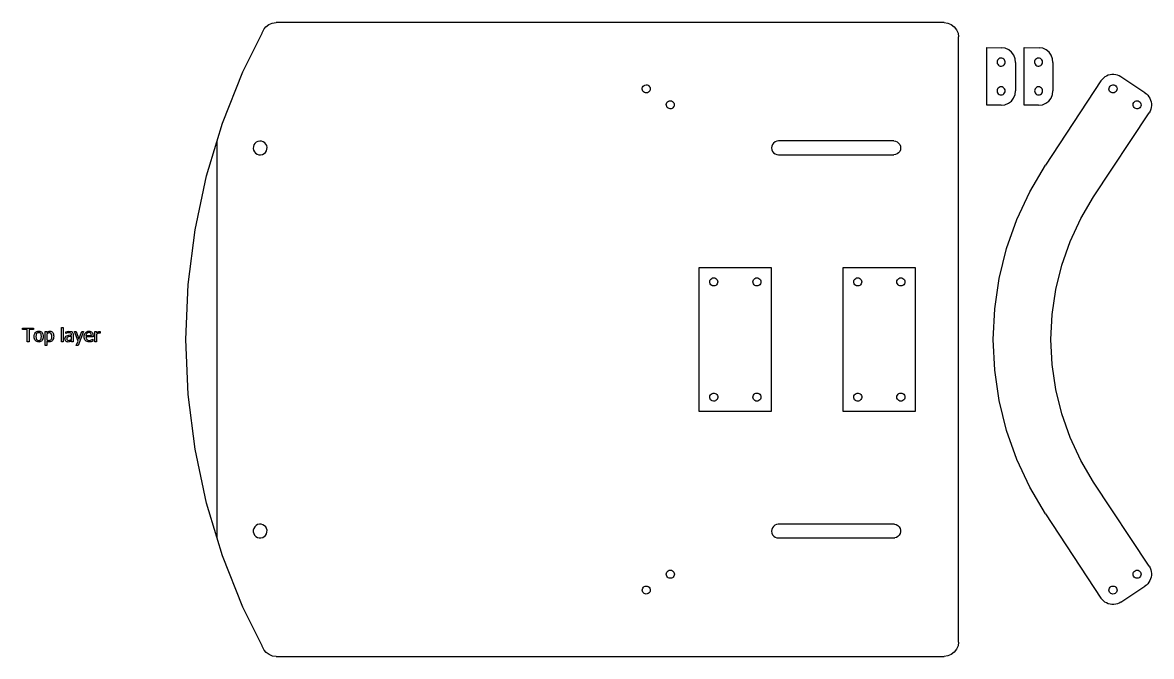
# Model space of a CAD drawing. Extents: x -272 to 362, y -437 to 464.
# Drawn here: x -249.5 to 142.5, y -232.8 to -12.8 of the extents above; entities that cross this region are included whole.
import ezdxf

# ---------------------------------------------------------------- set-up
doc = ezdxf.new("R2010")
doc.units = 0
doc.layers.get('0').update_dxf_attribs({"linetype": 'CONTINUOUS'})

msp = doc.modelspace()

# ---------------------------------------------------------------- linework, layer by layer
for p, q in [((-166.31, -16.4), (-165.61, -14.99)), ((-165.61, -14.99), (-165.07, -14.29)), ((-165.07, -14.29), (-164.03, -13.49)), ((-164.03, -13.49), (-162.83, -12.99)), ((-162.83, -12.99), (-161.53, -12.82)), ((70.47, -12.82), (-161.53, -12.82)), ((70.47, -12.82), (71.76, -12.99)), ((71.76, -12.99), (72.97, -13.49)), ((72.97, -13.49), (74, -14.29)), ((74, -14.29), (74.8, -15.32)), ((74.8, -15.32), (75.3, -16.53)), ((-173.04, -29.95), (-166.36, -16.53)), ((-166.36, -16.53), (-166.31, -16.4)), ((75.3, -16.53), (75.47, -17.82)), ((75.47, -227.82), (75.47, -17.82)), ((85.26, -21.52), (90.42, -21.53)), ((85.26, -41.52), (85.26, -21.52)), ((91.71, -21.74), (90.42, -21.53)), ((92.9, -22.28), (91.71, -21.74)), ((93.91, -23.1), (92.9, -22.28)), ((94.67, -24.16), (93.91, -23.1)), ((98.28, -21.52), (103.44, -21.53)), ((98.28, -41.52), (98.28, -21.52)), ((104.73, -21.74), (103.44, -21.53)), ((105.92, -22.28), (104.73, -21.74)), ((106.93, -23.1), (105.92, -22.28)), ((107.69, -24.16), (106.93, -23.1)), ((88.89, -26.25), (88.87, -26.62)), ((88.87, -26.62), (88.94, -26.98)), ((89.01, -25.91), (88.89, -26.25)), ((88.94, -26.98), (89.1, -27.3)), ((89.21, -25.6), (89.01, -25.91)), ((89.1, -27.3), (89.34, -27.58)), ((89.48, -25.36), (89.21, -25.6)), ((89.81, -25.2), (89.48, -25.36)), ((90.17, -25.13), (89.81, -25.2)), ((90.54, -25.15), (90.17, -25.13)), ((90.88, -25.27), (90.54, -25.15)), ((91.19, -25.47), (90.88, -25.27)), ((91.43, -25.74), (91.19, -25.47)), ((91.32, -27.45), (91.52, -27.14)), ((91.59, -26.07), (91.43, -25.74)), ((91.52, -27.14), (91.64, -26.8)), ((91.66, -26.43), (91.59, -26.07)), ((91.64, -26.8), (91.66, -26.43)), ((95.13, -25.39), (94.67, -24.16)), ((95.26, -26.68), (95.13, -25.39)), ((95.26, -26.68), (95.26, -36.5)), ((101.91, -26.25), (101.88, -26.62)), ((101.88, -26.62), (101.95, -26.98)), ((102.02, -25.91), (101.91, -26.25)), ((101.95, -26.98), (102.12, -27.3)), ((102.22, -25.6), (102.02, -25.91)), ((102.12, -27.3), (102.36, -27.58)), ((102.5, -25.36), (102.22, -25.6)), ((102.83, -25.2), (102.5, -25.36)), ((103.18, -25.13), (102.83, -25.2)), ((103.55, -25.15), (103.18, -25.13)), ((103.9, -25.27), (103.55, -25.15)), ((104.2, -25.47), (103.9, -25.27)), ((104.44, -25.74), (104.2, -25.47)), ((104.33, -27.45), (104.54, -27.14)), ((104.6, -26.07), (104.44, -25.74)), ((104.54, -27.14), (104.65, -26.8)), ((104.68, -26.43), (104.6, -26.07)), ((104.65, -26.8), (104.68, -26.43)), ((108.15, -25.39), (107.69, -24.16)), ((108.28, -26.68), (108.15, -25.39)), ((108.28, -26.68), (108.28, -36.5)), ((-180.08, -47.73), (-173.04, -29.95)), ((89.34, -27.58), (89.65, -27.78)), ((89.65, -27.78), (89.99, -27.9)), ((89.99, -27.9), (90.36, -27.92)), ((90.36, -27.92), (90.72, -27.85)), ((90.72, -27.85), (91.04, -27.69)), ((91.04, -27.69), (91.32, -27.45)), ((102.36, -27.58), (102.66, -27.78)), ((102.66, -27.78), (103.01, -27.9)), ((103.01, -27.9), (103.37, -27.92)), ((103.37, -27.92), (103.73, -27.85)), ((103.73, -27.85), (104.06, -27.69)), ((104.06, -27.69), (104.33, -27.45)), ((127.49, -31.12), (126.89, -31.37)), ((128.12, -30.95), (127.49, -31.12)), ((128.77, -30.86), (128.12, -30.95)), ((129.42, -30.85), (128.77, -30.86)), ((130.07, -30.93), (129.42, -30.85)), ((130.7, -31.1), (130.07, -30.93)), ((131.31, -31.35), (130.7, -31.1)), ((131.88, -31.67), (131.31, -31.35)), ((-34.32, -35.56), (-34.21, -35.22)), ((-34.21, -35.22), (-34, -34.92)), ((-34, -34.92), (-33.72, -34.68)), ((-33.72, -34.68), (-33.4, -34.52)), ((-33.4, -34.52), (-33.04, -34.45)), ((-33.04, -34.45), (-32.67, -34.47)), ((-32.67, -34.47), (-32.33, -34.59)), ((-32.33, -34.59), (-32.02, -34.8)), ((-32.02, -34.8), (-31.78, -35.07)), ((-31.78, -35.07), (-31.63, -35.4)), ((89.9, -35.17), (89.56, -35.31)), ((90.26, -35.12), (89.9, -35.17)), ((90.63, -35.17), (90.26, -35.12)), ((90.96, -35.31), (90.63, -35.17)), ((102.92, -35.17), (102.58, -35.31)), ((103.28, -35.12), (102.92, -35.17)), ((103.64, -35.17), (103.28, -35.12)), ((103.98, -35.31), (103.64, -35.17)), ((124.95, -33.09), (105.68, -62.32)), ((125.35, -32.57), (124.95, -33.09)), ((125.8, -32.11), (125.35, -32.57)), ((126.32, -31.7), (125.8, -32.11)), ((126.89, -31.37), (126.32, -31.7)), ((127.75, -35.56), (127.87, -35.22)), ((127.87, -35.22), (128.08, -34.92)), ((128.08, -34.92), (128.35, -34.68)), ((128.35, -34.68), (128.68, -34.52)), ((128.68, -34.52), (129.04, -34.45)), ((129.04, -34.45), (129.41, -34.47)), ((129.41, -34.47), (129.75, -34.59)), ((129.75, -34.59), (130.05, -34.8)), ((130.05, -34.8), (130.29, -35.07)), ((130.29, -35.07), (130.45, -35.4)), ((140.23, -37.18), (131.88, -31.67)), ((-34.35, -35.93), (-34.32, -35.56)), ((-34.28, -36.29), (-34.35, -35.93)), ((-34.12, -36.62), (-34.28, -36.29)), ((-33.88, -36.89), (-34.12, -36.62)), ((-33.58, -37.1), (-33.88, -36.89)), ((-33.23, -37.22), (-33.58, -37.1)), ((-32.87, -37.24), (-33.23, -37.22)), ((-32.51, -37.17), (-32.87, -37.24)), ((-32.18, -37.01), (-32.51, -37.17)), ((-31.91, -36.77), (-32.18, -37.01)), ((-31.7, -36.47), (-31.91, -36.77)), ((-31.58, -36.13), (-31.7, -36.47)), ((-31.63, -35.4), (-31.56, -35.76)), ((-31.56, -35.76), (-31.58, -36.13)), ((88.91, -36.16), (88.86, -36.52)), ((88.86, -36.52), (88.91, -36.89)), ((89.05, -35.82), (88.91, -36.16)), ((88.91, -36.89), (89.05, -37.22)), ((89.27, -35.53), (89.05, -35.82)), ((89.05, -37.22), (89.27, -37.51)), ((89.56, -35.31), (89.27, -35.53)), ((89.27, -37.51), (89.56, -37.74)), ((89.56, -37.74), (89.9, -37.88)), ((89.9, -37.88), (90.26, -37.92)), ((90.26, -37.92), (90.63, -37.88)), ((90.63, -37.88), (90.96, -37.74)), ((91.25, -35.53), (90.96, -35.31)), ((90.96, -37.74), (91.25, -37.51)), ((91.48, -35.82), (91.25, -35.53)), ((91.25, -37.51), (91.48, -37.22)), ((91.62, -36.16), (91.48, -35.82)), ((91.48, -37.22), (91.62, -36.89)), ((91.66, -36.52), (91.62, -36.16)), ((91.62, -36.89), (91.66, -36.52)), ((93.82, -40.04), (94.61, -39)), ((94.61, -39), (95.1, -37.8)), ((95.1, -37.8), (95.26, -36.5)), ((101.93, -36.16), (101.88, -36.52)), ((101.88, -36.52), (101.93, -36.89)), ((102.07, -35.82), (101.93, -36.16)), ((101.93, -36.89), (102.07, -37.22)), ((102.29, -35.53), (102.07, -35.82)), ((102.07, -37.22), (102.29, -37.51)), ((102.58, -35.31), (102.29, -35.53)), ((102.29, -37.51), (102.58, -37.74)), ((102.58, -37.74), (102.92, -37.88)), ((102.92, -37.88), (103.28, -37.92)), ((103.28, -37.92), (103.64, -37.88)), ((103.64, -37.88), (103.98, -37.74)), ((104.27, -35.53), (103.98, -35.31)), ((103.98, -37.74), (104.27, -37.51)), ((104.49, -35.82), (104.27, -35.53)), ((104.27, -37.51), (104.49, -37.22)), ((104.63, -36.16), (104.49, -35.82)), ((104.49, -37.22), (104.63, -36.89)), ((104.68, -36.52), (104.63, -36.16)), ((104.63, -36.89), (104.68, -36.52)), ((106.83, -40.04), (107.62, -39)), ((107.62, -39), (108.11, -37.8)), ((108.11, -37.8), (108.28, -36.5)), ((127.73, -35.93), (127.75, -35.56)), ((127.8, -36.29), (127.73, -35.93)), ((127.96, -36.62), (127.8, -36.29)), ((128.19, -36.89), (127.96, -36.62)), ((128.5, -37.1), (128.19, -36.89)), ((128.84, -37.22), (128.5, -37.1)), ((129.21, -37.24), (128.84, -37.22)), ((129.57, -37.17), (129.21, -37.24)), ((129.9, -37.01), (129.57, -37.17)), ((130.17, -36.77), (129.9, -37.01)), ((130.38, -36.47), (130.17, -36.77)), ((130.5, -36.13), (130.38, -36.47)), ((130.45, -35.4), (130.52, -35.76)), ((130.52, -35.76), (130.5, -36.13)), ((140.23, -37.18), (140.75, -37.57)), ((140.75, -37.57), (141.21, -38.03)), ((141.21, -38.03), (141.61, -38.55)), ((141.61, -38.55), (141.94, -39.11)), ((141.94, -39.11), (142.2, -39.71)), ((-26, -41.27), (-25.93, -40.91)), ((-25.98, -41.63), (-26, -41.27)), ((-25.86, -41.98), (-25.98, -41.63)), ((-25.93, -40.91), (-25.77, -40.58)), ((-25.65, -42.28), (-25.86, -41.98)), ((-25.77, -40.58), (-25.53, -40.3)), ((-25.38, -42.52), (-25.65, -42.28)), ((-25.53, -40.3), (-25.23, -40.1)), ((-25.05, -42.68), (-25.38, -42.52)), ((-25.23, -40.1), (-24.89, -39.98)), ((-24.69, -42.75), (-25.05, -42.68)), ((-24.89, -39.98), (-24.52, -39.95)), ((-24.32, -42.72), (-24.69, -42.75)), ((-24.52, -39.95), (-24.16, -40.02)), ((-23.98, -42.6), (-24.32, -42.72)), ((-24.16, -40.02), (-23.83, -40.18)), ((-23.68, -42.4), (-23.98, -42.6)), ((-23.83, -40.18), (-23.56, -40.42)), ((-23.44, -42.12), (-23.68, -42.4)), ((-23.56, -40.42), (-23.35, -40.72)), ((-23.28, -41.79), (-23.44, -42.12)), ((-23.35, -40.72), (-23.23, -41.07)), ((-23.21, -41.43), (-23.28, -41.79)), ((-23.23, -41.07), (-23.21, -41.43)), ((90.29, -41.52), (85.26, -41.52)), ((90.29, -41.52), (91.58, -41.35)), ((91.58, -41.35), (92.79, -40.84)), ((92.79, -40.84), (93.82, -40.04)), ((103.3, -41.52), (98.28, -41.52)), ((103.3, -41.52), (104.6, -41.35)), ((104.6, -41.35), (105.8, -40.84)), ((105.8, -40.84), (106.83, -40.04)), ((136.08, -41.27), (136.14, -40.91)), ((136.1, -41.63), (136.08, -41.27)), ((136.22, -41.98), (136.1, -41.63)), ((136.14, -40.91), (136.3, -40.58)), ((136.43, -42.28), (136.22, -41.98)), ((136.3, -40.58), (136.54, -40.3)), ((136.7, -42.52), (136.43, -42.28)), ((136.54, -40.3), (136.85, -40.1)), ((137.03, -42.68), (136.7, -42.52)), ((136.85, -40.1), (137.19, -39.98)), ((137.39, -42.75), (137.03, -42.68)), ((137.19, -39.98), (137.56, -39.95)), ((137.75, -42.72), (137.39, -42.75)), ((137.56, -39.95), (137.91, -40.02)), ((138.1, -42.6), (137.75, -42.72)), ((137.91, -40.02), (138.24, -40.18)), ((138.4, -42.4), (138.1, -42.6)), ((138.24, -40.18), (138.52, -40.42)), ((138.64, -42.12), (138.4, -42.4)), ((138.52, -40.42), (138.72, -40.72)), ((138.8, -41.79), (138.64, -42.12)), ((138.72, -40.72), (138.84, -41.07)), ((138.87, -41.43), (138.8, -41.79)), ((138.84, -41.07), (138.87, -41.43)), ((142.22, -42.93), (141.97, -43.53)), ((142.2, -39.71), (142.37, -40.34)), ((142.38, -42.29), (142.22, -42.93)), ((142.37, -40.34), (142.46, -40.99)), ((142.46, -41.65), (142.38, -42.29)), ((142.46, -40.99), (142.46, -41.65)), ((122.38, -73.32), (141.65, -44.1)), ((141.97, -43.53), (141.65, -44.1)), ((-182.03, -54.19), (-180.08, -47.73)), ((-185.61, -66.04), (-182.03, -54.19)), ((-182.03, -54.19), (-182.03, -191.45)), ((-168.84, -54.75), (-169.19, -55.27)), ((-168.38, -54.33), (-168.84, -54.75)), ((-167.82, -54.05), (-168.38, -54.33)), ((-167.2, -53.93), (-167.82, -54.05)), ((-166.58, -53.97), (-167.2, -53.93)), ((-165.98, -54.16), (-166.58, -53.97)), ((-165.46, -54.51), (-165.98, -54.16)), ((-165.04, -54.98), (-165.46, -54.51)), ((11.27, -54.62), (10.89, -55.12)), ((11.77, -54.24), (11.27, -54.62)), ((12.35, -54), (11.77, -54.24)), ((12.97, -53.92), (12.35, -54)), ((52.97, -53.92), (12.97, -53.92)), ((52.97, -53.92), (53.59, -54)), ((53.59, -54), (54.17, -54.24)), ((54.17, -54.24), (54.66, -54.62)), ((54.66, -54.62), (55.05, -55.12)), ((-169.39, -55.86), (-169.43, -56.49)), ((-169.43, -56.49), (-169.3, -57.1)), ((-169.19, -55.27), (-169.39, -55.86)), ((-169.3, -57.1), (-169.02, -57.66)), ((-169.02, -57.66), (-168.61, -58.13)), ((-168.61, -58.13), (-168.08, -58.48)), ((-168.08, -58.48), (-167.49, -58.68)), ((-167.49, -58.68), (-166.86, -58.72)), ((-166.86, -58.72), (-166.25, -58.59)), ((-166.25, -58.59), (-165.69, -58.31)), ((-165.69, -58.31), (-165.22, -57.9)), ((-165.22, -57.9), (-164.88, -57.37)), ((-164.76, -55.54), (-165.04, -54.98)), ((-164.88, -57.37), (-164.68, -56.78)), ((-164.64, -56.15), (-164.76, -55.54)), ((-164.68, -56.78), (-164.64, -56.15)), ((10.65, -55.7), (10.57, -56.32)), ((10.57, -56.32), (10.65, -56.94)), ((10.89, -55.12), (10.65, -55.7)), ((10.65, -56.94), (10.89, -57.52)), ((10.89, -57.52), (11.27, -58.02)), ((11.27, -58.02), (11.77, -58.4)), ((11.77, -58.4), (12.35, -58.64)), ((12.35, -58.64), (12.97, -58.72)), ((12.97, -58.72), (52.97, -58.72)), ((53.59, -58.64), (52.97, -58.72)), ((54.17, -58.4), (53.59, -58.64)), ((54.66, -58.02), (54.17, -58.4)), ((55.05, -57.52), (54.66, -58.02)), ((55.05, -55.12), (55.29, -55.7)), ((55.29, -56.94), (55.05, -57.52)), ((55.29, -55.7), (55.37, -56.32)), ((55.37, -56.32), (55.29, -56.94)), ((100.25, -71.51), (105.68, -62.32)), ((-189.59, -84.74), (-185.61, -66.04)), ((95.73, -81.18), (100.25, -71.51)), ((117.94, -80.84), (122.38, -73.32)), ((92.18, -91.24), (95.73, -81.18)), ((114.24, -88.75), (117.94, -80.84)), ((-191.99, -103.71), (-189.59, -84.74)), ((111.33, -96.98), (114.24, -88.75)), ((89.61, -101.6), (92.18, -91.24)), ((-14.53, -97.82), (10.47, -97.82)), ((-14.53, -147.82), (-14.53, -97.82)), ((10.47, -97.82), (10.47, -147.82)), ((35.47, -97.82), (60.47, -97.82)), ((35.47, -147.82), (35.47, -97.82)), ((60.47, -97.82), (60.47, -147.82)), ((109.24, -105.46), (111.33, -96.98)), ((-10.75, -102.12), (-10.52, -101.83)), ((-10.52, -101.83), (-10.23, -101.61)), ((-10.23, -101.61), (-9.9, -101.47)), ((-9.9, -101.47), (-9.53, -101.42)), ((-9.53, -101.42), (-9.17, -101.47)), ((-9.17, -101.47), (-8.83, -101.61)), ((-8.83, -101.61), (-8.54, -101.83)), ((-8.54, -101.83), (-8.32, -102.12)), ((4.25, -102.12), (4.48, -101.83)), ((4.48, -101.83), (4.77, -101.61)), ((4.77, -101.61), (5.1, -101.47)), ((5.1, -101.47), (5.47, -101.42)), ((5.47, -101.42), (5.83, -101.47)), ((5.83, -101.47), (6.17, -101.61)), ((6.17, -101.61), (6.46, -101.83)), ((6.46, -101.83), (6.68, -102.12)), ((39.25, -102.12), (39.48, -101.83)), ((39.48, -101.83), (39.77, -101.61)), ((39.77, -101.61), (40.1, -101.47)), ((40.1, -101.47), (40.47, -101.42)), ((40.47, -101.42), (40.83, -101.47)), ((40.83, -101.47), (41.17, -101.61)), ((41.17, -101.61), (41.46, -101.83)), ((41.46, -101.83), (41.68, -102.12)), ((54.25, -102.12), (54.48, -101.83)), ((54.48, -101.83), (54.77, -101.61)), ((54.77, -101.61), (55.1, -101.47)), ((55.1, -101.47), (55.47, -101.42)), ((55.47, -101.42), (55.83, -101.47)), ((55.83, -101.47), (56.17, -101.61)), ((56.17, -101.61), (56.46, -101.83)), ((56.46, -101.83), (56.68, -102.12)), ((88.06, -112.16), (89.61, -101.6)), ((-192.79, -122.82), (-191.99, -103.71)), ((-10.93, -102.82), (-10.89, -102.46)), ((-10.89, -103.18), (-10.93, -102.82)), ((-10.89, -102.46), (-10.75, -102.12)), ((-10.75, -103.52), (-10.89, -103.18)), ((-10.52, -103.81), (-10.75, -103.52)), ((-10.23, -104.03), (-10.52, -103.81)), ((-9.9, -104.17), (-10.23, -104.03)), ((-9.53, -104.22), (-9.9, -104.17)), ((-9.17, -104.17), (-9.53, -104.22)), ((-8.83, -104.03), (-9.17, -104.17)), ((-8.54, -103.81), (-8.83, -104.03)), ((-8.32, -103.52), (-8.54, -103.81)), ((-8.32, -102.12), (-8.18, -102.46)), ((-8.18, -103.18), (-8.32, -103.52)), ((-8.18, -102.46), (-8.13, -102.82)), ((-8.13, -102.82), (-8.18, -103.18)), ((4.07, -102.82), (4.11, -102.46)), ((4.11, -103.18), (4.07, -102.82)), ((4.11, -102.46), (4.25, -102.12)), ((4.25, -103.52), (4.11, -103.18)), ((4.48, -103.81), (4.25, -103.52)), ((4.77, -104.03), (4.48, -103.81)), ((5.1, -104.17), (4.77, -104.03)), ((5.47, -104.22), (5.1, -104.17)), ((5.83, -104.17), (5.47, -104.22)), ((6.17, -104.03), (5.83, -104.17)), ((6.46, -103.81), (6.17, -104.03)), ((6.68, -103.52), (6.46, -103.81)), ((6.68, -102.12), (6.82, -102.46)), ((6.82, -103.18), (6.68, -103.52)), ((6.82, -102.46), (6.87, -102.82)), ((6.87, -102.82), (6.82, -103.18)), ((39.07, -102.82), (39.11, -102.46)), ((39.11, -103.18), (39.07, -102.82)), ((39.11, -102.46), (39.25, -102.12)), ((39.25, -103.52), (39.11, -103.18)), ((39.48, -103.81), (39.25, -103.52)), ((39.77, -104.03), (39.48, -103.81)), ((40.1, -104.17), (39.77, -104.03)), ((40.47, -104.22), (40.1, -104.17)), ((40.83, -104.17), (40.47, -104.22)), ((41.17, -104.03), (40.83, -104.17)), ((41.46, -103.81), (41.17, -104.03)), ((41.68, -103.52), (41.46, -103.81)), ((41.68, -102.12), (41.82, -102.46)), ((41.82, -103.18), (41.68, -103.52)), ((41.82, -102.46), (41.87, -102.82)), ((41.87, -102.82), (41.82, -103.18)), ((54.07, -102.82), (54.11, -102.46)), ((54.11, -103.18), (54.07, -102.82)), ((54.11, -102.46), (54.25, -102.12)), ((54.25, -103.52), (54.11, -103.18)), ((54.48, -103.81), (54.25, -103.52)), ((54.77, -104.03), (54.48, -103.81)), ((55.1, -104.17), (54.77, -104.03)), ((55.47, -104.22), (55.1, -104.17)), ((55.83, -104.17), (55.47, -104.22)), ((56.17, -104.03), (55.83, -104.17)), ((56.46, -103.81), (56.17, -104.03)), ((56.68, -103.52), (56.46, -103.81)), ((56.68, -102.12), (56.82, -102.46)), ((56.82, -103.18), (56.68, -103.52)), ((56.82, -102.46), (56.87, -102.82)), ((56.87, -102.82), (56.82, -103.18)), ((107.97, -114.1), (109.24, -105.46)), ((87.55, -122.82), (88.06, -112.16)), ((107.55, -122.82), (107.97, -114.1)), ((-249.53, -119.4), (-249.53, -118.84)), ((-249.53, -118.84), (-245.71, -118.84)), ((-247.94, -119.4), (-249.53, -119.4)), ((-247.94, -123.6), (-247.94, -119.4)), ((-245.71, -119.4), (-247.3, -119.4)), ((-247.3, -119.4), (-247.3, -123.6)), ((-245.71, -118.84), (-245.71, -119.4)), ((-245.53, -121.81), (-245.5, -121.39)), ((-245.5, -121.39), (-245.42, -121.02)), ((-245.42, -121.02), (-245.28, -120.7)), ((-245.28, -120.7), (-245.09, -120.42)), ((-245.09, -120.42), (-244.85, -120.21)), ((-244.85, -121.21), (-244.91, -121.81)), ((-244.85, -120.21), (-244.58, -120.05)), ((-244.77, -120.97), (-244.85, -121.21)), ((-244.66, -120.78), (-244.77, -120.97)), ((-244.52, -120.64), (-244.66, -120.78)), ((-244.58, -120.05), (-244.27, -119.96)), ((-244.35, -120.53), (-244.52, -120.64)), ((-244.15, -120.47), (-244.35, -120.53)), ((-244.27, -119.96), (-243.93, -119.93)), ((-243.93, -120.45), (-244.15, -120.47)), ((-243.93, -119.93), (-243.59, -119.96)), ((-243.71, -120.47), (-243.93, -120.45)), ((-243.52, -120.53), (-243.71, -120.47)), ((-243.59, -119.96), (-243.28, -120.05)), ((-243.35, -120.64), (-243.52, -120.53)), ((-243.21, -120.78), (-243.35, -120.64)), ((-243.28, -120.05), (-243.01, -120.21)), ((-243.1, -120.97), (-243.21, -120.78)), ((-243.03, -121.21), (-243.1, -120.97)), ((-242.96, -121.81), (-243.03, -121.21)), ((-243.01, -120.21), (-242.78, -120.42)), ((-242.78, -120.42), (-242.59, -120.69)), ((-242.59, -120.69), (-242.45, -121.02)), ((-242.45, -121.02), (-242.37, -121.39)), ((-242.37, -121.39), (-242.34, -121.81)), ((-241.73, -124.91), (-241.73, -120.03)), ((-241.73, -120.03), (-241.13, -120.03)), ((-241.13, -120.03), (-241.13, -120.4)), ((-241.13, -120.4), (-240.89, -120.22)), ((-240.67, -120.61), (-241.13, -120.91)), ((-241.13, -120.91), (-241.13, -122.93)), ((-240.89, -120.22), (-240.63, -120.07)), ((-240.43, -120.53), (-240.67, -120.61)), ((-240.63, -120.07), (-240.34, -119.96)), ((-240.18, -120.5), (-240.43, -120.53)), ((-240.34, -119.96), (-240.03, -119.93)), ((-239.98, -120.52), (-240.18, -120.5)), ((-240.03, -119.93), (-239.74, -119.96)), ((-239.8, -120.59), (-239.98, -120.52)), ((-239.66, -120.69), (-239.8, -120.59)), ((-239.74, -119.96), (-239.49, -120.05)), ((-239.55, -120.84), (-239.66, -120.69)), ((-239.4, -121.24), (-239.55, -120.84)), ((-239.49, -120.05), (-239.27, -120.2)), ((-239.35, -121.78), (-239.4, -121.24)), ((-239.27, -120.2), (-239.08, -120.42)), ((-239.08, -120.42), (-238.93, -120.68)), ((-238.93, -120.68), (-238.82, -120.98)), ((-238.82, -120.98), (-238.76, -121.33)), ((-238.76, -121.33), (-238.73, -121.72)), ((-236.06, -123.6), (-236.06, -118.63)), ((-236.06, -118.63), (-235.46, -118.63)), ((-235.46, -118.63), (-235.46, -123.6)), ((-234.53, -120.11), (-234.06, -120)), ((-234.53, -120.72), (-234.53, -120.11)), ((-234.5, -120.72), (-234.53, -120.72)), ((-233.94, -120.53), (-234.5, -120.72)), ((-234.47, -121.7), (-234.17, -121.52)), ((-234.17, -121.52), (-233.84, -121.4)), ((-234.06, -120), (-233.44, -119.94)), ((-233.45, -120.47), (-233.94, -120.53)), ((-233.84, -121.4), (-233.46, -121.33)), ((-233.46, -121.33), (-232.58, -121.25)), ((-233.11, -120.5), (-233.45, -120.47)), ((-233.44, -119.94), (-232.82, -120)), ((-232.82, -120.59), (-233.11, -120.5)), ((-232.82, -120), (-232.59, -120.08)), ((-232.72, -120.68), (-232.82, -120.59)), ((-232.65, -120.79), (-232.72, -120.68)), ((-232.6, -120.94), (-232.65, -120.79)), ((-232.58, -121.13), (-232.6, -120.94)), ((-232.59, -120.08), (-232.37, -120.21)), ((-232.58, -121.25), (-232.58, -121.13)), ((-232.37, -120.21), (-232.2, -120.38)), ((-232.2, -120.38), (-232.08, -120.59)), ((-232.08, -120.59), (-232.01, -120.85)), ((-232.01, -120.85), (-231.99, -121.16)), ((-231.99, -121.16), (-231.99, -123.6)), ((-230.26, -123.42), (-231.56, -120.03)), ((-231.56, -120.03), (-230.91, -120.03)), ((-230.91, -120.03), (-229.94, -122.67)), ((-228.34, -120.03), (-230.26, -124.91)), ((-229.94, -122.67), (-228.96, -120.03)), ((-228.96, -120.03), (-228.34, -120.03)), ((-228.13, -121.83), (-228.1, -121.42)), ((-228.1, -121.42), (-228.02, -121.05)), ((-228.02, -121.05), (-227.87, -120.73)), ((-227.87, -120.73), (-227.67, -120.45)), ((-227.67, -120.45), (-227.43, -120.22)), ((-227.43, -121.02), (-227.52, -121.41)), ((-227.52, -121.41), (-225.63, -121.41)), ((-227.43, -120.22), (-227.15, -120.06)), ((-227.23, -120.71), (-227.43, -121.02)), ((-226.92, -120.5), (-227.23, -120.71)), ((-227.15, -120.06), (-226.83, -119.96)), ((-226.74, -120.44), (-226.92, -120.5)), ((-226.83, -119.96), (-226.48, -119.93)), ((-226.52, -120.42), (-226.74, -120.44)), ((-226.29, -120.44), (-226.52, -120.42)), ((-226.48, -119.93), (-226.17, -119.95)), ((-226.11, -120.49), (-226.29, -120.44)), ((-226.17, -119.95), (-225.89, -120.03)), ((-225.96, -120.58), (-226.11, -120.49)), ((-225.84, -120.7), (-225.96, -120.58)), ((-225.89, -120.03), (-225.65, -120.15)), ((-225.69, -121), (-225.84, -120.7)), ((-225.63, -121.41), (-225.69, -121)), ((-225.65, -120.15), (-225.45, -120.33)), ((-225.45, -120.33), (-225.28, -120.55)), ((-225.28, -120.55), (-225.15, -120.83)), ((-225.15, -120.83), (-225.08, -121.15)), ((-225.08, -121.15), (-225.05, -121.55)), ((-224.44, -123.6), (-224.44, -120.03)), ((-224.44, -120.03), (-223.84, -120.03)), ((-223.84, -120.03), (-223.84, -120.56)), ((-223.84, -120.56), (-223.54, -120.31)), ((-223.62, -120.88), (-223.84, -121.06)), ((-223.84, -121.06), (-223.84, -123.6)), ((-223.39, -120.75), (-223.62, -120.88)), ((-223.54, -120.31), (-223.27, -120.15)), ((-223.15, -120.67), (-223.39, -120.75)), ((-223.27, -120.15), (-223.03, -120.06)), ((-222.91, -120.64), (-223.15, -120.67)), ((-223.03, -120.06), (-222.8, -120.03)), ((-222.73, -120.65), (-222.91, -120.64)), ((-222.8, -120.03), (-222.66, -120.03)), ((-222.59, -120.67), (-222.73, -120.65)), ((-222.66, -120.03), (-222.55, -120.05)), ((-222.55, -120.67), (-222.59, -120.67)), ((-222.55, -120.05), (-222.55, -120.67)), ((-247.3, -123.6), (-247.94, -123.6)), ((-245.5, -122.23), (-245.53, -121.81)), ((-245.42, -122.59), (-245.5, -122.23)), ((-245.29, -122.91), (-245.42, -122.59)), ((-245.1, -123.19), (-245.29, -122.91)), ((-244.87, -123.41), (-245.1, -123.19)), ((-244.91, -121.81), (-244.85, -122.4)), ((-244.6, -123.57), (-244.87, -123.41)), ((-244.85, -122.4), (-244.77, -122.64)), ((-244.77, -122.64), (-244.66, -122.83)), ((-244.66, -122.83), (-244.52, -122.98)), ((-244.28, -123.66), (-244.6, -123.57)), ((-244.52, -122.98), (-244.35, -123.09)), ((-244.35, -123.09), (-244.15, -123.16)), ((-243.93, -123.69), (-244.28, -123.66)), ((-244.15, -123.16), (-243.93, -123.18)), ((-243.93, -123.18), (-243.71, -123.16)), ((-243.59, -123.66), (-243.93, -123.69)), ((-243.71, -123.16), (-243.52, -123.09)), ((-243.28, -123.57), (-243.59, -123.66)), ((-243.52, -123.09), (-243.36, -122.99)), ((-243.36, -122.99), (-243.22, -122.84)), ((-243.01, -123.42), (-243.28, -123.57)), ((-243.22, -122.84), (-243.1, -122.65)), ((-243.1, -122.65), (-243.03, -122.41)), ((-243.03, -122.41), (-242.96, -121.81)), ((-242.78, -123.2), (-243.01, -123.42)), ((-242.59, -122.93), (-242.78, -123.2)), ((-242.45, -122.61), (-242.59, -122.93)), ((-242.37, -122.24), (-242.45, -122.61)), ((-242.34, -121.81), (-242.37, -122.24)), ((-241.13, -124.91), (-241.73, -124.91)), ((-241.13, -122.93), (-240.72, -123.08)), ((-240.71, -123.6), (-241.13, -123.42)), ((-241.13, -123.42), (-241.13, -124.91)), ((-240.72, -123.08), (-240.34, -123.13)), ((-240.24, -123.67), (-240.71, -123.6)), ((-240.34, -123.13), (-240.12, -123.1)), ((-239.93, -123.63), (-240.24, -123.67)), ((-240.12, -123.1), (-239.92, -123.04)), ((-239.64, -123.53), (-239.93, -123.63)), ((-239.92, -123.04), (-239.76, -122.93)), ((-239.76, -122.93), (-239.61, -122.78)), ((-239.39, -123.37), (-239.64, -123.53)), ((-239.61, -122.78), (-239.5, -122.59)), ((-239.5, -122.59), (-239.42, -122.36)), ((-239.42, -122.36), (-239.35, -121.78)), ((-239.16, -123.14), (-239.39, -123.37)), ((-238.97, -122.85), (-239.16, -123.14)), ((-238.84, -122.52), (-238.97, -122.85)), ((-238.76, -122.14), (-238.84, -122.52)), ((-238.73, -121.72), (-238.76, -122.14)), ((-235.46, -123.6), (-236.06, -123.6)), ((-234.82, -122.56), (-234.78, -122.22)), ((-234.8, -122.79), (-234.82, -122.56)), ((-234.74, -123.02), (-234.8, -122.79)), ((-234.78, -122.22), (-234.67, -121.93)), ((-234.64, -123.21), (-234.74, -123.02)), ((-234.67, -121.93), (-234.47, -121.7)), ((-234.51, -123.38), (-234.64, -123.21)), ((-234.35, -123.51), (-234.51, -123.38)), ((-234.16, -123.61), (-234.35, -123.51)), ((-234.16, -122.28), (-234.2, -122.52)), ((-234.2, -122.52), (-234.16, -122.79)), ((-234.05, -122.1), (-234.16, -122.28)), ((-234.16, -122.79), (-234.03, -122.99)), ((-233.96, -123.67), (-234.16, -123.61)), ((-233.87, -121.97), (-234.05, -122.1)), ((-234.03, -122.99), (-233.82, -123.1)), ((-233.74, -123.69), (-233.96, -123.67)), ((-233.65, -121.87), (-233.87, -121.97)), ((-233.82, -123.1), (-233.53, -123.14)), ((-233.32, -123.65), (-233.74, -123.69)), ((-233.12, -121.78), (-233.65, -121.87)), ((-233.53, -123.14), (-233.26, -123.11)), ((-233.02, -123.52), (-233.32, -123.65)), ((-233.26, -123.11), (-233.01, -123.02)), ((-232.58, -121.73), (-233.12, -121.78)), ((-232.78, -123.37), (-233.02, -123.52)), ((-233.01, -123.02), (-232.58, -122.72)), ((-232.58, -123.22), (-232.78, -123.37)), ((-232.58, -122.72), (-232.58, -121.73)), ((-232.58, -123.6), (-232.58, -123.22)), ((-231.99, -123.6), (-232.58, -123.6)), ((-230.9, -124.91), (-230.26, -123.42)), ((-230.26, -124.91), (-230.9, -124.91)), ((-228.1, -122.25), (-228.13, -121.83)), ((-228.01, -122.62), (-228.1, -122.25)), ((-227.87, -122.93), (-228.01, -122.62)), ((-227.66, -123.2), (-227.87, -122.93)), ((-227.4, -123.41), (-227.66, -123.2)), ((-225.05, -121.87), (-227.52, -121.87)), ((-227.52, -121.87), (-227.5, -122.17)), ((-227.5, -122.17), (-227.44, -122.42)), ((-227.44, -122.42), (-227.35, -122.64)), ((-227.09, -123.56), (-227.4, -123.41)), ((-227.35, -122.64), (-227.21, -122.83)), ((-227.21, -122.83), (-227.04, -122.97)), ((-226.74, -123.65), (-227.09, -123.56)), ((-227.04, -122.97), (-226.84, -123.07)), ((-226.84, -123.07), (-226.6, -123.13)), ((-226.34, -123.68), (-226.74, -123.65)), ((-226.6, -123.13), (-226.34, -123.15)), ((-226.34, -123.15), (-225.96, -123.11)), ((-225.98, -123.65), (-226.34, -123.68)), ((-225.66, -123.58), (-225.98, -123.65)), ((-225.96, -123.11), (-225.61, -122.99)), ((-225.38, -123.48), (-225.66, -123.58)), ((-225.61, -122.99), (-225.34, -122.85)), ((-225.12, -123.38), (-225.38, -123.48)), ((-225.34, -122.85), (-225.15, -122.72)), ((-225.15, -122.72), (-225.12, -122.72)), ((-225.12, -122.72), (-225.12, -123.38)), ((-225.05, -121.55), (-225.05, -121.87)), ((-223.84, -123.6), (-224.44, -123.6)), ((-191.99, -141.93), (-192.79, -122.82)), ((88.06, -133.48), (87.55, -122.82)), ((107.97, -131.54), (107.55, -122.82)), ((109.24, -140.18), (107.97, -131.54)), ((89.61, -144.04), (88.06, -133.48)), ((111.33, -148.66), (109.24, -140.18)), ((-189.59, -160.9), (-191.99, -141.93)), ((-10.93, -142.69), (-10.85, -142.34)), ((-10.91, -143.06), (-10.93, -142.69)), ((-10.8, -143.41), (-10.91, -143.06)), ((-10.85, -142.34), (-10.68, -142.01)), ((-10.61, -143.72), (-10.8, -143.41)), ((-10.68, -142.01), (-10.43, -141.75)), ((-10.34, -143.97), (-10.61, -143.72)), ((-10.43, -141.75), (-10.12, -141.55)), ((-10.02, -144.14), (-10.34, -143.97)), ((-10.12, -141.55), (-9.77, -141.44)), ((-9.66, -144.22), (-10.02, -144.14)), ((-9.77, -141.44), (-9.41, -141.43)), ((-9.3, -144.2), (-9.66, -144.22)), ((-9.41, -141.43), (-9.05, -141.51)), ((-8.95, -144.09), (-9.3, -144.2)), ((-9.05, -141.51), (-8.73, -141.68)), ((-8.64, -143.9), (-8.95, -144.09)), ((-8.73, -141.68), (-8.46, -141.93)), ((-8.39, -143.63), (-8.64, -143.9)), ((-8.46, -141.93), (-8.26, -142.23)), ((-8.22, -143.31), (-8.39, -143.63)), ((-8.26, -142.23), (-8.15, -142.58)), ((-8.14, -142.95), (-8.22, -143.31)), ((-8.15, -142.58), (-8.14, -142.95)), ((4.07, -142.82), (4.11, -142.46)), ((4.11, -143.18), (4.07, -142.82)), ((4.11, -142.46), (4.25, -142.12)), ((4.25, -143.52), (4.11, -143.18)), ((4.25, -142.12), (4.48, -141.83)), ((4.48, -143.81), (4.25, -143.52)), ((4.48, -141.83), (4.77, -141.61)), ((4.77, -144.03), (4.48, -143.81)), ((4.77, -141.61), (5.1, -141.47)), ((5.1, -144.17), (4.77, -144.03)), ((5.1, -141.47), (5.47, -141.42)), ((5.47, -144.22), (5.1, -144.17)), ((5.47, -141.42), (5.83, -141.47)), ((5.83, -144.17), (5.47, -144.22)), ((5.83, -141.47), (6.17, -141.61)), ((6.17, -144.03), (5.83, -144.17)), ((6.17, -141.61), (6.46, -141.83)), ((6.46, -143.81), (6.17, -144.03)), ((6.46, -141.83), (6.68, -142.12)), ((6.68, -143.52), (6.46, -143.81)), ((6.68, -142.12), (6.82, -142.46)), ((6.82, -143.18), (6.68, -143.52)), ((6.82, -142.46), (6.87, -142.82)), ((6.87, -142.82), (6.82, -143.18)), ((39.07, -142.69), (39.15, -142.34)), ((39.09, -143.06), (39.07, -142.69)), ((39.2, -143.41), (39.09, -143.06)), ((39.15, -142.34), (39.32, -142.01)), ((39.39, -143.72), (39.2, -143.41)), ((39.32, -142.01), (39.57, -141.75)), ((39.66, -143.97), (39.39, -143.72)), ((39.57, -141.75), (39.88, -141.55)), ((39.98, -144.14), (39.66, -143.97)), ((39.88, -141.55), (40.23, -141.44)), ((40.34, -144.22), (39.98, -144.14)), ((40.23, -141.44), (40.59, -141.43)), ((40.7, -144.2), (40.34, -144.22)), ((40.59, -141.43), (40.95, -141.51)), ((41.05, -144.09), (40.7, -144.2)), ((40.95, -141.51), (41.27, -141.68)), ((41.36, -143.9), (41.05, -144.09)), ((41.27, -141.68), (41.54, -141.93)), ((41.61, -143.63), (41.36, -143.9)), ((41.54, -141.93), (41.74, -142.23)), ((41.78, -143.31), (41.61, -143.63)), ((41.74, -142.23), (41.85, -142.58)), ((41.86, -142.95), (41.78, -143.31)), ((41.85, -142.58), (41.86, -142.95)), ((54.07, -142.82), (54.11, -142.46)), ((54.11, -143.18), (54.07, -142.82)), ((54.11, -142.46), (54.25, -142.12)), ((54.25, -143.52), (54.11, -143.18)), ((54.25, -142.12), (54.48, -141.83)), ((54.48, -143.81), (54.25, -143.52)), ((54.48, -141.83), (54.77, -141.61)), ((54.77, -144.03), (54.48, -143.81)), ((54.77, -141.61), (55.1, -141.47)), ((55.1, -144.17), (54.77, -144.03)), ((55.1, -141.47), (55.47, -141.42)), ((55.47, -144.22), (55.1, -144.17)), ((55.47, -141.42), (55.83, -141.47)), ((55.83, -144.17), (55.47, -144.22)), ((55.83, -141.47), (56.17, -141.61)), ((56.17, -144.03), (55.83, -144.17)), ((56.17, -141.61), (56.46, -141.83)), ((56.46, -143.81), (56.17, -144.03)), ((56.46, -141.83), (56.68, -142.12)), ((56.68, -143.52), (56.46, -143.81)), ((56.68, -142.12), (56.82, -142.46)), ((56.82, -143.18), (56.68, -143.52)), ((56.82, -142.46), (56.87, -142.82)), ((56.87, -142.82), (56.82, -143.18)), ((92.18, -154.4), (89.61, -144.04)), ((10.47, -147.82), (-14.53, -147.82)), ((60.47, -147.82), (35.47, -147.82)), ((114.24, -156.89), (111.33, -148.66)), ((95.73, -164.46), (92.18, -154.4)), ((117.94, -164.8), (114.24, -156.89)), ((-185.61, -179.61), (-189.59, -160.9)), ((100.25, -174.13), (95.73, -164.46)), ((122.38, -172.32), (117.94, -164.8)), ((141.65, -201.54), (122.38, -172.32)), ((105.68, -183.32), (100.25, -174.13)), ((-182.03, -191.45), (-185.61, -179.61)), ((105.68, -183.32), (124.95, -212.55)), ((-168.91, -187.83), (-169.23, -188.37)), ((-168.46, -187.39), (-168.91, -187.83)), ((-167.91, -187.09), (-168.46, -187.39)), ((-167.31, -186.94), (-167.91, -187.09)), ((-166.68, -186.95), (-167.31, -186.94)), ((-166.08, -187.12), (-166.68, -186.95)), ((-165.54, -187.44), (-166.08, -187.12)), ((-165.1, -187.89), (-165.54, -187.44)), ((-164.8, -188.44), (-165.1, -187.89)), ((11.21, -187.68), (10.85, -188.19)), ((11.7, -187.29), (11.21, -187.68)), ((12.27, -187.03), (11.7, -187.29)), ((12.89, -186.92), (12.27, -187.03)), ((53.25, -186.94), (12.89, -186.92)), ((53.25, -186.94), (53.86, -187.09)), ((53.86, -187.09), (54.4, -187.4)), ((54.4, -187.4), (54.85, -187.84)), ((54.85, -187.84), (55.17, -188.37)), ((-180.08, -197.91), (-182.03, -191.45)), ((-169.41, -188.97), (-169.42, -189.6)), ((-169.42, -189.6), (-169.26, -190.2)), ((-169.23, -188.37), (-169.41, -188.97)), ((-169.26, -190.2), (-168.96, -190.75)), ((-168.96, -190.75), (-168.52, -191.2)), ((-168.52, -191.2), (-167.99, -191.52)), ((-167.99, -191.52), (-167.39, -191.7)), ((-167.39, -191.7), (-166.76, -191.71)), ((-166.76, -191.71), (-166.15, -191.55)), ((-166.15, -191.55), (-165.6, -191.25)), ((-165.6, -191.25), (-165.15, -190.81)), ((-165.15, -190.81), (-164.83, -190.28)), ((-164.83, -190.28), (-164.66, -189.67)), ((-164.65, -189.05), (-164.8, -188.44)), ((-164.66, -189.67), (-164.65, -189.05)), ((10.63, -188.78), (10.57, -189.4)), ((10.57, -189.4), (10.67, -190.02)), ((10.85, -188.19), (10.63, -188.78)), ((10.67, -190.02), (10.93, -190.59)), ((10.93, -190.59), (11.33, -191.08)), ((11.33, -191.08), (11.84, -191.44)), ((11.84, -191.44), (12.43, -191.66)), ((12.43, -191.66), (13.05, -191.72)), ((13.05, -191.72), (53.31, -191.7)), ((53.91, -191.53), (53.31, -191.7)), ((54.45, -191.21), (53.91, -191.53)), ((54.89, -190.76), (54.45, -191.21)), ((55.2, -190.21), (54.89, -190.76)), ((55.17, -188.37), (55.34, -188.98)), ((55.35, -189.6), (55.2, -190.21)), ((55.34, -188.98), (55.35, -189.6)), ((-173.04, -215.69), (-180.08, -197.91)), ((-25.96, -203.93), (-25.82, -203.59)), ((-25.82, -203.59), (-25.59, -203.3)), ((-25.59, -203.3), (-25.3, -203.08)), ((-25.3, -203.08), (-24.97, -202.94)), ((-24.97, -202.94), (-24.6, -202.89)), ((-24.6, -202.89), (-24.24, -202.94)), ((-24.24, -202.94), (-23.9, -203.08)), ((-23.9, -203.08), (-23.62, -203.3)), ((-23.62, -203.3), (-23.39, -203.59)), ((-23.39, -203.59), (-23.25, -203.93)), ((136.12, -203.93), (136.26, -203.59)), ((136.26, -203.59), (136.48, -203.3)), ((136.48, -203.3), (136.77, -203.08)), ((136.77, -203.08), (137.11, -202.94)), ((137.11, -202.94), (137.47, -202.89)), ((137.47, -202.89), (137.84, -202.94)), ((137.84, -202.94), (138.17, -203.08)), ((138.17, -203.08), (138.46, -203.3)), ((138.46, -203.3), (138.69, -203.59)), ((138.69, -203.59), (138.83, -203.93)), ((141.65, -201.54), (141.97, -202.11)), ((141.97, -202.11), (142.22, -202.72)), ((142.22, -202.72), (142.38, -203.35)), ((142.38, -203.35), (142.46, -204)), ((-26, -204.29), (-25.96, -203.93)), ((-25.96, -204.66), (-26, -204.29)), ((-25.82, -204.99), (-25.96, -204.66)), ((-25.59, -205.28), (-25.82, -204.99)), ((-25.3, -205.51), (-25.59, -205.28)), ((-24.97, -205.65), (-25.3, -205.51)), ((-24.6, -205.69), (-24.97, -205.65)), ((-24.24, -205.65), (-24.6, -205.69)), ((-23.9, -205.51), (-24.24, -205.65)), ((-23.62, -205.28), (-23.9, -205.51)), ((-23.39, -204.99), (-23.62, -205.28)), ((-23.25, -204.66), (-23.39, -204.99)), ((-23.25, -203.93), (-23.2, -204.29)), ((-23.2, -204.29), (-23.25, -204.66)), ((136.07, -204.29), (136.12, -203.93)), ((136.12, -204.66), (136.07, -204.29)), ((136.26, -204.99), (136.12, -204.66)), ((136.48, -205.28), (136.26, -204.99)), ((136.77, -205.51), (136.48, -205.28)), ((137.11, -205.65), (136.77, -205.51)), ((137.47, -205.69), (137.11, -205.65)), ((137.84, -205.65), (137.47, -205.69)), ((138.17, -205.51), (137.84, -205.65)), ((138.46, -205.28), (138.17, -205.51)), ((138.69, -204.99), (138.46, -205.28)), ((138.83, -204.66), (138.69, -204.99)), ((138.83, -203.93), (138.87, -204.29)), ((138.87, -204.29), (138.83, -204.66)), ((141.21, -207.61), (140.75, -208.07)), ((141.61, -207.1), (141.21, -207.61)), ((141.94, -206.53), (141.61, -207.1)), ((142.2, -205.93), (141.94, -206.53)), ((142.37, -205.3), (142.2, -205.93)), ((142.46, -204.65), (142.37, -205.3)), ((142.46, -204), (142.46, -204.65)), ((-34.35, -209.8), (-34.31, -209.44)), ((-34.31, -210.16), (-34.35, -209.8)), ((-34.31, -209.44), (-34.17, -209.1)), ((-34.17, -210.5), (-34.31, -210.16)), ((-34.17, -209.1), (-33.94, -208.81)), ((-33.94, -210.79), (-34.17, -210.5)), ((-33.94, -208.81), (-33.65, -208.59)), ((-33.65, -211.01), (-33.94, -210.79)), ((-33.65, -208.59), (-33.32, -208.45)), ((-33.32, -211.15), (-33.65, -211.01)), ((-33.32, -208.45), (-32.95, -208.4)), ((-32.95, -211.2), (-33.32, -211.15)), ((-32.95, -208.4), (-32.59, -208.45)), ((-32.59, -211.15), (-32.95, -211.2)), ((-32.59, -208.45), (-32.25, -208.59)), ((-32.25, -211.01), (-32.59, -211.15)), ((-32.25, -208.59), (-31.96, -208.81)), ((-31.96, -210.79), (-32.25, -211.01)), ((-31.96, -208.81), (-31.74, -209.1)), ((-31.74, -210.5), (-31.96, -210.79)), ((-31.74, -209.1), (-31.6, -209.44)), ((-31.6, -210.16), (-31.74, -210.5)), ((-31.6, -209.44), (-31.55, -209.8)), ((-31.55, -209.8), (-31.6, -210.16)), ((127.72, -209.8), (127.77, -209.44)), ((127.77, -210.16), (127.72, -209.8)), ((127.77, -209.44), (127.91, -209.1)), ((127.91, -210.5), (127.77, -210.16)), ((127.91, -209.1), (128.13, -208.81)), ((128.13, -210.79), (127.91, -210.5)), ((128.13, -208.81), (128.42, -208.59)), ((128.42, -211.01), (128.13, -210.79)), ((128.42, -208.59), (128.76, -208.45)), ((128.76, -211.15), (128.42, -211.01)), ((128.76, -208.45), (129.12, -208.4)), ((129.12, -211.2), (128.76, -211.15)), ((129.12, -208.4), (129.49, -208.45)), ((129.49, -211.15), (129.12, -211.2)), ((129.49, -208.45), (129.82, -208.59)), ((129.82, -211.01), (129.49, -211.15)), ((129.82, -208.59), (130.11, -208.81)), ((130.11, -210.79), (129.82, -211.01)), ((130.11, -208.81), (130.34, -209.1)), ((130.34, -210.5), (130.11, -210.79)), ((130.34, -209.1), (130.48, -209.44)), ((130.48, -210.16), (130.34, -210.5)), ((130.48, -209.44), (130.52, -209.8)), ((130.52, -209.8), (130.48, -210.16)), ((131.88, -213.97), (140.23, -208.47)), ((140.75, -208.07), (140.23, -208.47)), ((125.35, -213.07), (124.95, -212.55)), ((125.8, -213.54), (125.35, -213.07)), ((126.32, -213.94), (125.8, -213.54)), ((126.89, -214.27), (126.32, -213.94)), ((127.49, -214.52), (126.89, -214.27)), ((128.12, -214.7), (127.49, -214.52)), ((128.77, -214.79), (128.12, -214.7)), ((129.42, -214.79), (128.77, -214.79)), ((130.07, -214.71), (129.42, -214.79)), ((130.7, -214.54), (130.07, -214.71)), ((131.31, -214.3), (130.7, -214.54)), ((131.88, -213.97), (131.31, -214.3)), ((-166.34, -229.19), (-173.04, -215.69)), ((-166.33, -229.23), (-166.34, -229.19)), ((-165.6, -230.68), (-166.33, -229.23)), ((-164.98, -231.44), (-165.6, -230.68)), ((74.8, -230.32), (74, -231.36)), ((75.3, -229.12), (74.8, -230.32)), ((75.47, -227.82), (75.3, -229.12)), ((-163.93, -232.21), (-164.98, -231.44)), ((-162.71, -232.68), (-163.93, -232.21)), ((-161.42, -232.82), (-162.71, -232.68)), ((-161.42, -232.82), (70.47, -232.82)), ((71.76, -232.65), (70.47, -232.82)), ((72.97, -232.15), (71.76, -232.65)), ((74, -231.36), (72.97, -232.15))]:
    msp.add_line(p, q)

doc.saveas('drawing.dxf')
